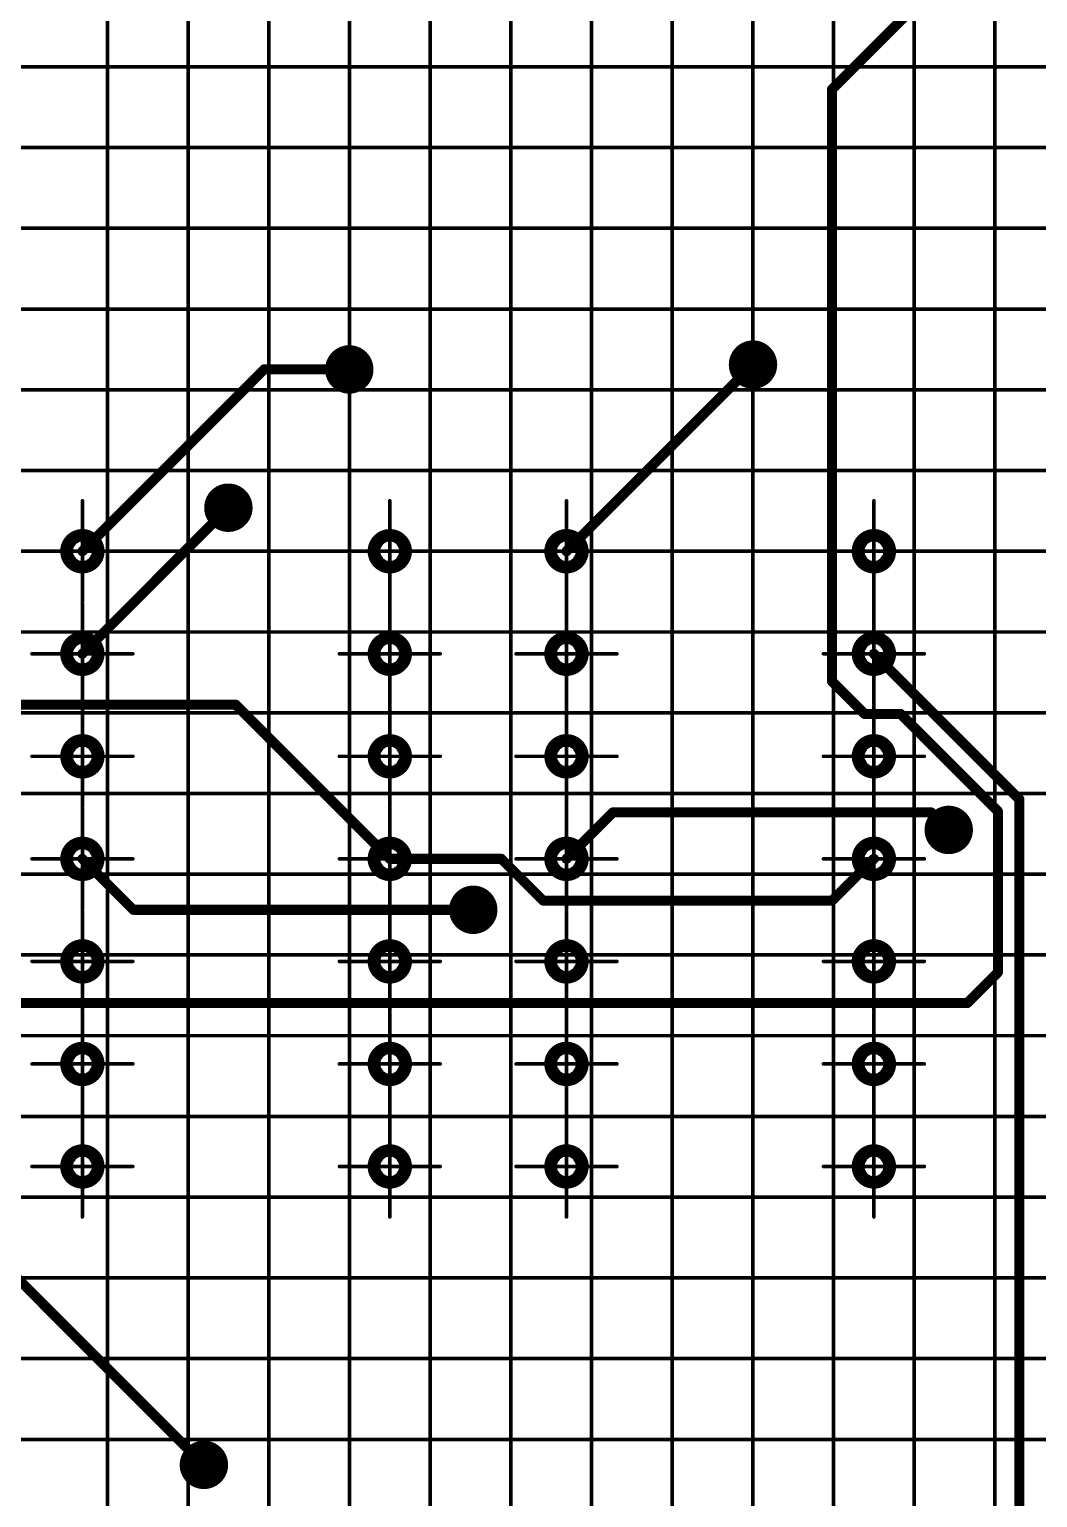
# Model space of a CAD drawing. Header units: millimetres. Extents: x 0 to 841, y 0 to 2540.
# Drawn here: x 735.1 to 785.1, y 2320.1 to 2392.9 of the extents above; entities that cross this region are included whole.
import ezdxf

# ---------------------------------------------------------------- set-up
doc = ezdxf.new("R2010")
doc.units = ezdxf.units.MM
for name, color, linetype in [('Mechanical11', 56, 'Continuous'), ('Mechanical12', 56, 'Continuous'), ('Mechanical7', 56, 'Continuous'), ('Mechanical9', 56, 'Continuous')]:
    doc.layers.add(name, color=color, linetype=linetype)

# ---------------------------------------------------------------- blocks, each defined once
blk = doc.blocks.new('BOASVIEW______B______L_____2__2_32_1_B_3')
at = {"layer": 'Mechanical11'}
for p, q in [((-297.805, -85.049), (-298, -85.01)), ((-298, -85.01), (-298, -85.52)), ((-297.64, -85.16), (-297.805, -85.049)), ((-282.565, -85.049), (-282.76, -85.01)), ((-282.76, -85.01), (-282.76, -85.52)), ((-282.4, -85.16), (-282.565, -85.049)), ((-273.805, -85.049), (-274, -85.01)), ((-274, -85.01), (-274, -85.52)), ((-273.64, -85.16), (-273.805, -85.049)), ((-258.565, -85.049), (-258.76, -85.01)), ((-258.76, -85.01), (-258.76, -85.52)), ((-258.4, -85.16), (-258.565, -85.049)), ((-298, -85.52), (-298.51, -85.52)), ((-298.51, -85.52), (-298.471, -85.715)), ((-298.471, -85.715), (-298.36, -85.881)), ((-298, -85.52), (-297.49, -85.52)), ((-298, -86.03), (-298, -85.52)), ((-297.529, -85.325), (-297.64, -85.16)), ((-297.49, -85.52), (-297.529, -85.325)), ((-282.76, -85.52), (-283.27, -85.52)), ((-283.27, -85.52), (-283.231, -85.715)), ((-283.231, -85.715), (-283.12, -85.881)), ((-282.76, -85.52), (-282.25, -85.52)), ((-282.76, -86.03), (-282.76, -85.52)), ((-282.289, -85.325), (-282.4, -85.16)), ((-282.25, -85.52), (-282.289, -85.325)), ((-274, -85.52), (-274.51, -85.52)), ((-274.51, -85.52), (-274.471, -85.715)), ((-274.471, -85.715), (-274.361, -85.881)), ((-274, -85.52), (-273.49, -85.52)), ((-274, -86.03), (-274, -85.52)), ((-273.529, -85.325), (-273.64, -85.16)), ((-273.49, -85.52), (-273.529, -85.325)), ((-258.76, -85.52), (-259.27, -85.52)), ((-259.27, -85.52), (-259.231, -85.715)), ((-259.231, -85.715), (-259.121, -85.881)), ((-258.76, -85.52), (-258.25, -85.52)), ((-258.76, -86.03), (-258.76, -85.52)), ((-258.289, -85.325), (-258.4, -85.16)), ((-258.25, -85.52), (-258.289, -85.325)), ((-298.36, -85.881), (-298.195, -85.991)), ((-298.195, -85.991), (-298, -86.03)), ((-283.12, -85.881), (-282.955, -85.991)), ((-282.955, -85.991), (-282.76, -86.03)), ((-274.361, -85.881), (-274.195, -85.991)), ((-274.195, -85.991), (-274, -86.03)), ((-259.121, -85.881), (-258.955, -85.991)), ((-258.955, -85.991), (-258.76, -86.03)), ((-297.805, -90.129), (-298, -90.09)), ((-298, -90.09), (-298, -90.6)), ((-297.64, -90.24), (-297.805, -90.129)), ((-282.565, -90.129), (-282.76, -90.09)), ((-282.76, -90.09), (-282.76, -90.6)), ((-282.4, -90.24), (-282.565, -90.129)), ((-273.805, -90.129), (-274, -90.09)), ((-274, -90.09), (-274, -90.6)), ((-273.64, -90.24), (-273.805, -90.129)), ((-258.565, -90.129), (-258.76, -90.09)), ((-258.76, -90.09), (-258.76, -90.6)), ((-258.4, -90.24), (-258.565, -90.129)), ((-298, -90.6), (-298.51, -90.6)), ((-298.51, -90.6), (-298.471, -90.795)), ((-298.471, -90.795), (-298.36, -90.961)), ((-298, -90.6), (-297.49, -90.6)), ((-298, -91.11), (-298, -90.6)), ((-297.529, -90.405), (-297.64, -90.24)), ((-297.49, -90.6), (-297.529, -90.405)), ((-282.76, -90.6), (-283.27, -90.6)), ((-283.27, -90.6), (-283.231, -90.795)), ((-283.231, -90.795), (-283.12, -90.961)), ((-282.76, -90.6), (-282.25, -90.6)), ((-282.76, -91.11), (-282.76, -90.6)), ((-282.289, -90.405), (-282.4, -90.24)), ((-282.25, -90.6), (-282.289, -90.405)), ((-274, -90.6), (-274.51, -90.6)), ((-274.51, -90.6), (-274.471, -90.795)), ((-274.471, -90.795), (-274.361, -90.961)), ((-274, -90.6), (-273.49, -90.6)), ((-274, -91.11), (-274, -90.6)), ((-273.529, -90.405), (-273.64, -90.24)), ((-273.49, -90.6), (-273.529, -90.405)), ((-258.76, -90.6), (-259.27, -90.6)), ((-259.27, -90.6), (-259.231, -90.795)), ((-259.231, -90.795), (-259.121, -90.961)), ((-258.76, -90.6), (-258.25, -90.6)), ((-258.76, -91.11), (-258.76, -90.6)), ((-258.289, -90.405), (-258.4, -90.24)), ((-258.25, -90.6), (-258.289, -90.405)), ((-298.36, -90.961), (-298.195, -91.071)), ((-298.195, -91.071), (-298, -91.11)), ((-283.12, -90.961), (-282.955, -91.071)), ((-282.955, -91.071), (-282.76, -91.11)), ((-274.361, -90.961), (-274.195, -91.071)), ((-274.195, -91.071), (-274, -91.11)), ((-259.121, -90.961), (-258.955, -91.071)), ((-258.955, -91.071), (-258.76, -91.11)), ((-297.805, -95.209), (-298, -95.17)), ((-298, -95.17), (-298, -95.68)), ((-297.64, -95.32), (-297.805, -95.209)), ((-282.565, -95.209), (-282.76, -95.17)), ((-282.76, -95.17), (-282.76, -95.68)), ((-282.4, -95.32), (-282.565, -95.209)), ((-273.805, -95.209), (-274, -95.17)), ((-274, -95.17), (-274, -95.68)), ((-273.64, -95.32), (-273.805, -95.209)), ((-258.565, -95.209), (-258.76, -95.17)), ((-258.76, -95.17), (-258.76, -95.68)), ((-258.4, -95.32), (-258.565, -95.209)), ((-298, -95.68), (-298.51, -95.68)), ((-298.51, -95.68), (-298.471, -95.875)), ((-298.471, -95.875), (-298.36, -96.041)), ((-298, -95.68), (-297.49, -95.68)), ((-298, -96.19), (-298, -95.68)), ((-297.529, -95.485), (-297.64, -95.32)), ((-297.49, -95.68), (-297.529, -95.485)), ((-282.76, -95.68), (-283.27, -95.68)), ((-283.27, -95.68), (-283.231, -95.875)), ((-283.231, -95.875), (-283.12, -96.041)), ((-282.76, -95.68), (-282.25, -95.68)), ((-282.76, -96.19), (-282.76, -95.68)), ((-282.289, -95.485), (-282.4, -95.32)), ((-282.25, -95.68), (-282.289, -95.485)), ((-274, -95.68), (-274.51, -95.68)), ((-274.51, -95.68), (-274.471, -95.875)), ((-274.471, -95.875), (-274.361, -96.041)), ((-274, -95.68), (-273.49, -95.68)), ((-274, -96.19), (-274, -95.68)), ((-273.529, -95.485), (-273.64, -95.32)), ((-273.49, -95.68), (-273.529, -95.485)), ((-258.76, -95.68), (-259.27, -95.68)), ((-259.27, -95.68), (-259.231, -95.875)), ((-259.231, -95.875), (-259.121, -96.041)), ((-258.76, -95.68), (-258.25, -95.68)), ((-258.76, -96.19), (-258.76, -95.68)), ((-258.289, -95.485), (-258.4, -95.32)), ((-258.25, -95.68), (-258.289, -95.485)), ((-298.36, -96.041), (-298.195, -96.151)), ((-298.195, -96.151), (-298, -96.19)), ((-283.12, -96.041), (-282.955, -96.151)), ((-282.955, -96.151), (-282.76, -96.19)), ((-274.361, -96.041), (-274.195, -96.151)), ((-274.195, -96.151), (-274, -96.19)), ((-259.121, -96.041), (-258.955, -96.151)), ((-258.955, -96.151), (-258.76, -96.19)), ((-297.805, -100.289), (-298, -100.25)), ((-298, -100.25), (-298, -100.76)), ((-297.64, -100.4), (-297.805, -100.289)), ((-282.565, -100.289), (-282.76, -100.25)), ((-282.76, -100.25), (-282.76, -100.76)), ((-282.4, -100.4), (-282.565, -100.289)), ((-273.805, -100.289), (-274, -100.25)), ((-274, -100.25), (-274, -100.76)), ((-273.64, -100.4), (-273.805, -100.289)), ((-258.565, -100.289), (-258.76, -100.25)), ((-258.76, -100.25), (-258.76, -100.76)), ((-258.4, -100.4), (-258.565, -100.289)), ((-298, -100.76), (-298.51, -100.76)), ((-298.51, -100.76), (-298.471, -100.955)), ((-298.471, -100.955), (-298.36, -101.121)), ((-298, -100.76), (-297.49, -100.76)), ((-298, -101.27), (-298, -100.76)), ((-297.529, -100.565), (-297.64, -100.4)), ((-297.49, -100.76), (-297.529, -100.565)), ((-282.76, -100.76), (-283.27, -100.76)), ((-283.27, -100.76), (-283.231, -100.955)), ((-283.231, -100.955), (-283.12, -101.121)), ((-282.76, -100.76), (-282.25, -100.76)), ((-282.76, -101.27), (-282.76, -100.76)), ((-282.289, -100.565), (-282.4, -100.4)), ((-282.25, -100.76), (-282.289, -100.565)), ((-274, -100.76), (-274.51, -100.76)), ((-274.51, -100.76), (-274.471, -100.955)), ((-274.471, -100.955), (-274.361, -101.121)), ((-274, -100.76), (-273.49, -100.76)), ((-274, -101.27), (-274, -100.76)), ((-273.529, -100.565), (-273.64, -100.4)), ((-273.49, -100.76), (-273.529, -100.565)), ((-258.76, -100.76), (-259.27, -100.76)), ((-259.27, -100.76), (-259.231, -100.955)), ((-259.231, -100.955), (-259.121, -101.121)), ((-258.76, -100.76), (-258.25, -100.76)), ((-258.76, -101.27), (-258.76, -100.76)), ((-258.289, -100.565), (-258.4, -100.4)), ((-258.25, -100.76), (-258.289, -100.565)), ((-298.36, -101.121), (-298.195, -101.231)), ((-298.195, -101.231), (-298, -101.27)), ((-283.12, -101.121), (-282.955, -101.231)), ((-282.955, -101.231), (-282.76, -101.27)), ((-274.361, -101.121), (-274.195, -101.231)), ((-274.195, -101.231), (-274, -101.27)), ((-259.121, -101.121), (-258.955, -101.231)), ((-258.955, -101.231), (-258.76, -101.27)), ((-297.805, -105.369), (-298, -105.33)), ((-298, -105.33), (-298, -105.84)), ((-297.64, -105.48), (-297.805, -105.369)), ((-282.565, -105.369), (-282.76, -105.33)), ((-282.76, -105.33), (-282.76, -105.84)), ((-282.4, -105.48), (-282.565, -105.369)), ((-273.805, -105.369), (-274, -105.33)), ((-274, -105.33), (-274, -105.84)), ((-273.64, -105.48), (-273.805, -105.369)), ((-258.565, -105.369), (-258.76, -105.33)), ((-258.76, -105.33), (-258.76, -105.84)), ((-258.4, -105.48), (-258.565, -105.369)), ((-298, -105.84), (-298.51, -105.84)), ((-298.51, -105.84), (-298.471, -106.035)), ((-298.471, -106.035), (-298.36, -106.201)), ((-298.36, -106.201), (-298.195, -106.311)), ((-298, -105.84), (-297.49, -105.84)), ((-298, -106.35), (-298, -105.84)), ((-297.529, -105.645), (-297.64, -105.48)), ((-297.49, -105.84), (-297.529, -105.645)), ((-282.76, -105.84), (-283.27, -105.84)), ((-283.27, -105.84), (-283.231, -106.035)), ((-283.231, -106.035), (-283.12, -106.201)), ((-283.12, -106.201), (-282.955, -106.311)), ((-282.76, -105.84), (-282.25, -105.84)), ((-282.76, -106.35), (-282.76, -105.84)), ((-282.289, -105.645), (-282.4, -105.48)), ((-282.25, -105.84), (-282.289, -105.645)), ((-274, -105.84), (-274.51, -105.84)), ((-274.51, -105.84), (-274.471, -106.035)), ((-274.471, -106.035), (-274.361, -106.201)), ((-274.361, -106.201), (-274.195, -106.311)), ((-274, -105.84), (-273.49, -105.84)), ((-274, -106.35), (-274, -105.84)), ((-273.529, -105.645), (-273.64, -105.48)), ((-273.49, -105.84), (-273.529, -105.645)), ((-258.76, -105.84), (-259.27, -105.84)), ((-259.27, -105.84), (-259.231, -106.035)), ((-259.231, -106.035), (-259.121, -106.201)), ((-259.121, -106.201), (-258.955, -106.311)), ((-258.76, -105.84), (-258.25, -105.84)), ((-258.76, -106.35), (-258.76, -105.84)), ((-258.289, -105.645), (-258.4, -105.48)), ((-258.25, -105.84), (-258.289, -105.645)), ((-298.195, -106.311), (-298, -106.35)), ((-282.955, -106.311), (-282.76, -106.35)), ((-274.195, -106.311), (-274, -106.35)), ((-258.955, -106.311), (-258.76, -106.35)), ((-297.805, -110.449), (-298, -110.41)), ((-298, -110.41), (-298, -110.92)), ((-297.64, -110.56), (-297.805, -110.449)), ((-297.529, -110.725), (-297.64, -110.56)), ((-282.565, -110.449), (-282.76, -110.41)), ((-282.76, -110.41), (-282.76, -110.92)), ((-282.4, -110.56), (-282.565, -110.449)), ((-282.289, -110.725), (-282.4, -110.56)), ((-273.805, -110.449), (-274, -110.41)), ((-274, -110.41), (-274, -110.92)), ((-273.64, -110.56), (-273.805, -110.449)), ((-273.529, -110.725), (-273.64, -110.56)), ((-258.565, -110.449), (-258.76, -110.41)), ((-258.76, -110.41), (-258.76, -110.92)), ((-258.4, -110.56), (-258.565, -110.449)), ((-258.289, -110.725), (-258.4, -110.56)), ((-298, -110.92), (-298.51, -110.92)), ((-298.51, -110.92), (-298.471, -111.115)), ((-298.471, -111.115), (-298.36, -111.281)), ((-298.36, -111.281), (-298.195, -111.391)), ((-298, -110.92), (-297.49, -110.92)), ((-298, -111.43), (-298, -110.92)), ((-297.49, -110.92), (-297.529, -110.725)), ((-282.76, -110.92), (-283.27, -110.92)), ((-283.27, -110.92), (-283.231, -111.115)), ((-283.231, -111.115), (-283.12, -111.281)), ((-283.12, -111.281), (-282.955, -111.391)), ((-282.76, -110.92), (-282.25, -110.92)), ((-282.76, -111.43), (-282.76, -110.92)), ((-282.25, -110.92), (-282.289, -110.725)), ((-274, -110.92), (-274.51, -110.92)), ((-274.51, -110.92), (-274.471, -111.115)), ((-274.471, -111.115), (-274.361, -111.281)), ((-274.361, -111.281), (-274.195, -111.391)), ((-274, -110.92), (-273.49, -110.92)), ((-274, -111.43), (-274, -110.92)), ((-273.49, -110.92), (-273.529, -110.725)), ((-258.76, -110.92), (-259.27, -110.92)), ((-259.27, -110.92), (-259.231, -111.115)), ((-259.231, -111.115), (-259.121, -111.281)), ((-259.121, -111.281), (-258.955, -111.391)), ((-258.76, -110.92), (-258.25, -110.92)), ((-258.76, -111.43), (-258.76, -110.92)), ((-258.25, -110.92), (-258.289, -110.725)), ((-298.195, -111.391), (-298, -111.43)), ((-282.955, -111.391), (-282.76, -111.43)), ((-274.195, -111.391), (-274, -111.43)), ((-258.955, -111.391), (-258.76, -111.43)), ((-297.805, -115.529), (-298, -115.49)), ((-298, -115.49), (-298, -116)), ((-297.64, -115.64), (-297.805, -115.529)), ((-297.529, -115.805), (-297.64, -115.64)), ((-282.565, -115.529), (-282.76, -115.49)), ((-282.76, -115.49), (-282.76, -116)), ((-282.4, -115.64), (-282.565, -115.529)), ((-282.289, -115.805), (-282.4, -115.64)), ((-273.805, -115.529), (-274, -115.49)), ((-274, -115.49), (-274, -116)), ((-273.64, -115.64), (-273.805, -115.529)), ((-273.529, -115.805), (-273.64, -115.64)), ((-258.565, -115.529), (-258.76, -115.49)), ((-258.76, -115.49), (-258.76, -116)), ((-258.4, -115.64), (-258.565, -115.529)), ((-258.289, -115.805), (-258.4, -115.64)), ((-298, -116), (-298.51, -116)), ((-298.51, -116), (-298.471, -116.195)), ((-298.471, -116.195), (-298.36, -116.361)), ((-298.36, -116.361), (-298.195, -116.471)), ((-298, -116), (-297.49, -116)), ((-298, -116.51), (-298, -116)), ((-297.49, -116), (-297.529, -115.805)), ((-282.76, -116), (-283.27, -116)), ((-283.27, -116), (-283.231, -116.195)), ((-283.231, -116.195), (-283.12, -116.361)), ((-283.12, -116.361), (-282.955, -116.471)), ((-282.76, -116), (-282.25, -116)), ((-282.76, -116.51), (-282.76, -116)), ((-282.25, -116), (-282.289, -115.805)), ((-274, -116), (-274.51, -116)), ((-274.51, -116), (-274.471, -116.195)), ((-274.471, -116.195), (-274.361, -116.361)), ((-274.361, -116.361), (-274.195, -116.471)), ((-274, -116), (-273.49, -116)), ((-274, -116.51), (-274, -116)), ((-273.49, -116), (-273.529, -115.805)), ((-258.76, -116), (-259.27, -116)), ((-259.27, -116), (-259.231, -116.195)), ((-259.231, -116.195), (-259.121, -116.361)), ((-259.121, -116.361), (-258.955, -116.471)), ((-258.76, -116), (-258.25, -116)), ((-258.76, -116.51), (-258.76, -116)), ((-258.25, -116), (-258.289, -115.805)), ((-298.195, -116.471), (-298, -116.51)), ((-282.955, -116.471), (-282.76, -116.51)), ((-274.195, -116.471), (-274, -116.51)), ((-258.955, -116.471), (-258.76, -116.51))]:
    blk.add_line(p, q, dxfattribs=at)
for points, const_width in [([(-264.434, -70.736, 1), (-265.134, -70.736, 1)], 0.7), ([(-265.309, -70.736, 1), (-264.959, -70.736, 1)], 0.35), ([(-264.609, -70.736, 1), (-264.259, -70.736, 1)], 0.35), ([(-277.788, -98.237, 1), (-278.488, -98.237, 1)], 0.7), ([(-278.663, -98.237, 1), (-278.313, -98.237, 1)], 0.35), ([(-277.963, -98.237, 1), (-277.613, -98.237, 1)], 0.35), ([(-301.36, -102.194, 1), (-302.06, -102.194, 1)], 0.7), ([(-302.235, -102.194, 1), (-301.885, -102.194, 1)], 0.35), ([(-301.535, -102.194, 1), (-301.185, -102.194, 1)], 0.35), ([(-265.647, -118.157, 1), (-266.347, -118.157, 1)], 0.7), ([(-266.522, -118.157, 1), (-266.172, -118.157, 1)], 0.35), ([(-265.822, -118.157, 1), (-265.472, -118.157, 1)], 0.35), ([(-271.642, -125.008, 1), (-272.342, -125.008, 1)], 0.7), ([(-291.657, -125.247, 1), (-292.357, -125.247, 1)], 0.7), ([(-292.532, -125.247, 1), (-292.182, -125.247, 1)], 0.35), ([(-291.832, -125.247, 1), (-291.482, -125.247, 1)], 0.35), ([(-272.517, -125.008, 1), (-272.167, -125.008, 1)], 0.35), ([(-271.817, -125.008, 1), (-271.467, -125.008, 1)], 0.35)]:
    blk.add_lwpolyline(points, format="xyb", close=True, dxfattribs=dict(at, const_width=const_width))
at = {"layer": 'Mechanical12'}
for p, q in [((-298.195, -85.049), (-298.36, -85.16)), ((-298, -85.01), (-298.195, -85.049)), ((-298, -85.52), (-298, -85.01)), ((-282.955, -85.049), (-283.12, -85.16)), ((-282.76, -85.01), (-282.955, -85.049)), ((-282.76, -85.52), (-282.76, -85.01)), ((-274.195, -85.049), (-274.361, -85.16)), ((-274, -85.01), (-274.195, -85.049)), ((-274, -85.52), (-274, -85.01)), ((-258.955, -85.049), (-259.121, -85.16)), ((-258.76, -85.01), (-258.955, -85.049)), ((-258.76, -85.52), (-258.76, -85.01)), ((-298.471, -85.325), (-298.51, -85.52)), ((-298.51, -85.52), (-298, -85.52)), ((-298.36, -85.16), (-298.471, -85.325)), ((-297.49, -85.52), (-298, -85.52)), ((-298, -85.52), (-298, -86.03)), ((-297.64, -85.881), (-297.529, -85.715)), ((-297.529, -85.715), (-297.49, -85.52)), ((-283.231, -85.325), (-283.27, -85.52)), ((-283.27, -85.52), (-282.76, -85.52)), ((-283.12, -85.16), (-283.231, -85.325)), ((-282.25, -85.52), (-282.76, -85.52)), ((-282.76, -85.52), (-282.76, -86.03)), ((-282.4, -85.881), (-282.289, -85.715)), ((-282.289, -85.715), (-282.25, -85.52)), ((-274.471, -85.325), (-274.51, -85.52)), ((-274.51, -85.52), (-274, -85.52)), ((-274.361, -85.16), (-274.471, -85.325)), ((-273.49, -85.52), (-274, -85.52)), ((-274, -85.52), (-274, -86.03)), ((-273.64, -85.881), (-273.529, -85.715)), ((-273.529, -85.715), (-273.49, -85.52)), ((-259.231, -85.325), (-259.27, -85.52)), ((-259.27, -85.52), (-258.76, -85.52)), ((-259.121, -85.16), (-259.231, -85.325)), ((-258.25, -85.52), (-258.76, -85.52)), ((-258.76, -85.52), (-258.76, -86.03)), ((-258.4, -85.881), (-258.289, -85.715)), ((-258.289, -85.715), (-258.25, -85.52)), ((-298, -86.03), (-297.805, -85.991)), ((-297.805, -85.991), (-297.64, -85.881)), ((-282.76, -86.03), (-282.565, -85.991)), ((-282.565, -85.991), (-282.4, -85.881)), ((-274, -86.03), (-273.805, -85.991)), ((-273.805, -85.991), (-273.64, -85.881)), ((-258.76, -86.03), (-258.565, -85.991)), ((-258.565, -85.991), (-258.4, -85.881)), ((-298.195, -90.129), (-298.36, -90.24)), ((-298, -90.09), (-298.195, -90.129)), ((-298, -90.6), (-298, -90.09)), ((-282.955, -90.129), (-283.12, -90.24)), ((-282.76, -90.09), (-282.955, -90.129)), ((-282.76, -90.6), (-282.76, -90.09)), ((-274.195, -90.129), (-274.361, -90.24)), ((-274, -90.09), (-274.195, -90.129)), ((-274, -90.6), (-274, -90.09)), ((-258.955, -90.129), (-259.121, -90.24)), ((-258.76, -90.09), (-258.955, -90.129)), ((-258.76, -90.6), (-258.76, -90.09)), ((-298.471, -90.405), (-298.51, -90.6)), ((-298.51, -90.6), (-298, -90.6)), ((-298.36, -90.24), (-298.471, -90.405)), ((-297.49, -90.6), (-298, -90.6)), ((-298, -90.6), (-298, -91.11)), ((-297.64, -90.961), (-297.529, -90.795)), ((-297.529, -90.795), (-297.49, -90.6)), ((-283.231, -90.405), (-283.27, -90.6)), ((-283.27, -90.6), (-282.76, -90.6)), ((-283.12, -90.24), (-283.231, -90.405)), ((-282.25, -90.6), (-282.76, -90.6)), ((-282.76, -90.6), (-282.76, -91.11)), ((-282.4, -90.961), (-282.289, -90.795)), ((-282.289, -90.795), (-282.25, -90.6)), ((-274.471, -90.405), (-274.51, -90.6)), ((-274.51, -90.6), (-274, -90.6)), ((-274.361, -90.24), (-274.471, -90.405)), ((-273.49, -90.6), (-274, -90.6)), ((-274, -90.6), (-274, -91.11)), ((-273.64, -90.961), (-273.529, -90.795)), ((-273.529, -90.795), (-273.49, -90.6)), ((-259.231, -90.405), (-259.27, -90.6)), ((-259.27, -90.6), (-258.76, -90.6)), ((-259.121, -90.24), (-259.231, -90.405)), ((-258.25, -90.6), (-258.76, -90.6)), ((-258.76, -90.6), (-258.76, -91.11)), ((-258.4, -90.961), (-258.289, -90.795)), ((-258.289, -90.795), (-258.25, -90.6)), ((-298, -91.11), (-297.805, -91.071)), ((-297.805, -91.071), (-297.64, -90.961)), ((-282.76, -91.11), (-282.565, -91.071)), ((-282.565, -91.071), (-282.4, -90.961)), ((-274, -91.11), (-273.805, -91.071)), ((-273.805, -91.071), (-273.64, -90.961)), ((-258.76, -91.11), (-258.565, -91.071)), ((-258.565, -91.071), (-258.4, -90.961)), ((-298.195, -95.209), (-298.36, -95.32)), ((-298, -95.17), (-298.195, -95.209)), ((-298, -95.68), (-298, -95.17)), ((-282.955, -95.209), (-283.12, -95.32)), ((-282.76, -95.17), (-282.955, -95.209)), ((-282.76, -95.68), (-282.76, -95.17)), ((-274.195, -95.209), (-274.361, -95.32)), ((-274, -95.17), (-274.195, -95.209)), ((-274, -95.68), (-274, -95.17)), ((-258.955, -95.209), (-259.121, -95.32)), ((-258.76, -95.17), (-258.955, -95.209)), ((-258.76, -95.68), (-258.76, -95.17)), ((-298.471, -95.485), (-298.51, -95.68)), ((-298.51, -95.68), (-298, -95.68)), ((-298.36, -95.32), (-298.471, -95.485)), ((-297.49, -95.68), (-298, -95.68)), ((-298, -95.68), (-298, -96.19)), ((-297.64, -96.041), (-297.529, -95.875)), ((-297.529, -95.875), (-297.49, -95.68)), ((-283.231, -95.485), (-283.27, -95.68)), ((-283.27, -95.68), (-282.76, -95.68)), ((-283.12, -95.32), (-283.231, -95.485)), ((-282.25, -95.68), (-282.76, -95.68)), ((-282.76, -95.68), (-282.76, -96.19)), ((-282.4, -96.041), (-282.289, -95.875)), ((-282.289, -95.875), (-282.25, -95.68)), ((-274.471, -95.485), (-274.51, -95.68)), ((-274.51, -95.68), (-274, -95.68)), ((-274.361, -95.32), (-274.471, -95.485)), ((-273.49, -95.68), (-274, -95.68)), ((-274, -95.68), (-274, -96.19)), ((-273.64, -96.041), (-273.529, -95.875)), ((-273.529, -95.875), (-273.49, -95.68)), ((-259.231, -95.485), (-259.27, -95.68)), ((-259.27, -95.68), (-258.76, -95.68)), ((-259.121, -95.32), (-259.231, -95.485)), ((-258.25, -95.68), (-258.76, -95.68)), ((-258.76, -95.68), (-258.76, -96.19)), ((-258.4, -96.041), (-258.289, -95.875)), ((-258.289, -95.875), (-258.25, -95.68)), ((-298, -96.19), (-297.805, -96.151)), ((-297.805, -96.151), (-297.64, -96.041)), ((-282.76, -96.19), (-282.565, -96.151)), ((-282.565, -96.151), (-282.4, -96.041)), ((-274, -96.19), (-273.805, -96.151)), ((-273.805, -96.151), (-273.64, -96.041)), ((-258.76, -96.19), (-258.565, -96.151)), ((-258.565, -96.151), (-258.4, -96.041)), ((-298.195, -100.289), (-298.36, -100.4)), ((-298, -100.25), (-298.195, -100.289)), ((-298, -100.76), (-298, -100.25)), ((-282.955, -100.289), (-283.12, -100.4)), ((-282.76, -100.25), (-282.955, -100.289)), ((-282.76, -100.76), (-282.76, -100.25)), ((-274.195, -100.289), (-274.361, -100.4)), ((-274, -100.25), (-274.195, -100.289)), ((-274, -100.76), (-274, -100.25)), ((-258.955, -100.289), (-259.121, -100.4)), ((-258.76, -100.25), (-258.955, -100.289)), ((-258.76, -100.76), (-258.76, -100.25)), ((-298.471, -100.565), (-298.51, -100.76)), ((-298.51, -100.76), (-298, -100.76)), ((-298.36, -100.4), (-298.471, -100.565)), ((-297.49, -100.76), (-298, -100.76)), ((-298, -100.76), (-298, -101.27)), ((-297.64, -101.121), (-297.529, -100.955)), ((-297.529, -100.955), (-297.49, -100.76)), ((-283.231, -100.565), (-283.27, -100.76)), ((-283.27, -100.76), (-282.76, -100.76)), ((-283.12, -100.4), (-283.231, -100.565)), ((-282.25, -100.76), (-282.76, -100.76)), ((-282.76, -100.76), (-282.76, -101.27)), ((-282.4, -101.121), (-282.289, -100.955)), ((-282.289, -100.955), (-282.25, -100.76)), ((-274.471, -100.565), (-274.51, -100.76)), ((-274.51, -100.76), (-274, -100.76)), ((-274.361, -100.4), (-274.471, -100.565)), ((-273.49, -100.76), (-274, -100.76)), ((-274, -100.76), (-274, -101.27)), ((-273.64, -101.121), (-273.529, -100.955)), ((-273.529, -100.955), (-273.49, -100.76)), ((-259.231, -100.565), (-259.27, -100.76)), ((-259.27, -100.76), (-258.76, -100.76)), ((-259.121, -100.4), (-259.231, -100.565)), ((-258.25, -100.76), (-258.76, -100.76)), ((-258.76, -100.76), (-258.76, -101.27)), ((-258.4, -101.121), (-258.289, -100.955)), ((-258.289, -100.955), (-258.25, -100.76)), ((-298, -101.27), (-297.805, -101.231)), ((-297.805, -101.231), (-297.64, -101.121)), ((-282.76, -101.27), (-282.565, -101.231)), ((-282.565, -101.231), (-282.4, -101.121)), ((-274, -101.27), (-273.805, -101.231)), ((-273.805, -101.231), (-273.64, -101.121)), ((-258.76, -101.27), (-258.565, -101.231)), ((-258.565, -101.231), (-258.4, -101.121)), ((-298.195, -105.369), (-298.36, -105.48)), ((-298, -105.33), (-298.195, -105.369)), ((-298, -105.84), (-298, -105.33)), ((-282.955, -105.369), (-283.12, -105.48)), ((-282.76, -105.33), (-282.955, -105.369)), ((-282.76, -105.84), (-282.76, -105.33)), ((-274.195, -105.369), (-274.361, -105.48)), ((-274, -105.33), (-274.195, -105.369)), ((-274, -105.84), (-274, -105.33)), ((-258.955, -105.369), (-259.121, -105.48)), ((-258.76, -105.33), (-258.955, -105.369)), ((-258.76, -105.84), (-258.76, -105.33)), ((-298.471, -105.645), (-298.51, -105.84)), ((-298.51, -105.84), (-298, -105.84)), ((-298.36, -105.48), (-298.471, -105.645)), ((-297.49, -105.84), (-298, -105.84)), ((-298, -105.84), (-298, -106.35)), ((-297.805, -106.311), (-297.64, -106.201)), ((-297.64, -106.201), (-297.529, -106.035)), ((-297.529, -106.035), (-297.49, -105.84)), ((-283.231, -105.645), (-283.27, -105.84)), ((-283.27, -105.84), (-282.76, -105.84)), ((-283.12, -105.48), (-283.231, -105.645)), ((-282.25, -105.84), (-282.76, -105.84)), ((-282.76, -105.84), (-282.76, -106.35)), ((-282.565, -106.311), (-282.4, -106.201)), ((-282.4, -106.201), (-282.289, -106.035)), ((-282.289, -106.035), (-282.25, -105.84)), ((-274.471, -105.645), (-274.51, -105.84)), ((-274.51, -105.84), (-274, -105.84)), ((-274.361, -105.48), (-274.471, -105.645)), ((-273.49, -105.84), (-274, -105.84)), ((-274, -105.84), (-274, -106.35)), ((-273.805, -106.311), (-273.64, -106.201)), ((-273.64, -106.201), (-273.529, -106.035)), ((-273.529, -106.035), (-273.49, -105.84)), ((-259.231, -105.645), (-259.27, -105.84)), ((-259.27, -105.84), (-258.76, -105.84)), ((-259.121, -105.48), (-259.231, -105.645)), ((-258.25, -105.84), (-258.76, -105.84)), ((-258.76, -105.84), (-258.76, -106.35)), ((-258.565, -106.311), (-258.4, -106.201)), ((-258.4, -106.201), (-258.289, -106.035)), ((-258.289, -106.035), (-258.25, -105.84)), ((-298, -106.35), (-297.805, -106.311)), ((-282.76, -106.35), (-282.565, -106.311)), ((-274, -106.35), (-273.805, -106.311)), ((-258.76, -106.35), (-258.565, -106.311)), ((-298.36, -110.56), (-298.471, -110.725)), ((-298.195, -110.449), (-298.36, -110.56)), ((-298, -110.41), (-298.195, -110.449)), ((-298, -110.92), (-298, -110.41)), ((-283.12, -110.56), (-283.231, -110.725)), ((-282.955, -110.449), (-283.12, -110.56)), ((-282.76, -110.41), (-282.955, -110.449)), ((-282.76, -110.92), (-282.76, -110.41)), ((-274.361, -110.56), (-274.471, -110.725)), ((-274.195, -110.449), (-274.361, -110.56)), ((-274, -110.41), (-274.195, -110.449)), ((-274, -110.92), (-274, -110.41)), ((-259.121, -110.56), (-259.231, -110.725)), ((-258.955, -110.449), (-259.121, -110.56)), ((-258.76, -110.41), (-258.955, -110.449)), ((-258.76, -110.92), (-258.76, -110.41)), ((-298.471, -110.725), (-298.51, -110.92)), ((-298.51, -110.92), (-298, -110.92)), ((-297.49, -110.92), (-298, -110.92)), ((-298, -110.92), (-298, -111.43)), ((-297.805, -111.391), (-297.64, -111.281)), ((-297.64, -111.281), (-297.529, -111.115)), ((-297.529, -111.115), (-297.49, -110.92)), ((-283.231, -110.725), (-283.27, -110.92)), ((-283.27, -110.92), (-282.76, -110.92)), ((-282.25, -110.92), (-282.76, -110.92)), ((-282.76, -110.92), (-282.76, -111.43)), ((-282.565, -111.391), (-282.4, -111.281)), ((-282.4, -111.281), (-282.289, -111.115)), ((-282.289, -111.115), (-282.25, -110.92)), ((-274.471, -110.725), (-274.51, -110.92)), ((-274.51, -110.92), (-274, -110.92)), ((-273.49, -110.92), (-274, -110.92)), ((-274, -110.92), (-274, -111.43)), ((-273.805, -111.391), (-273.64, -111.281)), ((-273.64, -111.281), (-273.529, -111.115)), ((-273.529, -111.115), (-273.49, -110.92)), ((-259.231, -110.725), (-259.27, -110.92)), ((-259.27, -110.92), (-258.76, -110.92)), ((-258.25, -110.92), (-258.76, -110.92)), ((-258.76, -110.92), (-258.76, -111.43)), ((-258.565, -111.391), (-258.4, -111.281)), ((-258.4, -111.281), (-258.289, -111.115)), ((-258.289, -111.115), (-258.25, -110.92)), ((-298, -111.43), (-297.805, -111.391)), ((-282.76, -111.43), (-282.565, -111.391)), ((-274, -111.43), (-273.805, -111.391)), ((-258.76, -111.43), (-258.565, -111.391)), ((-298.36, -115.64), (-298.471, -115.805)), ((-298.195, -115.529), (-298.36, -115.64)), ((-298, -115.49), (-298.195, -115.529)), ((-298, -116), (-298, -115.49)), ((-283.12, -115.64), (-283.231, -115.805)), ((-282.955, -115.529), (-283.12, -115.64)), ((-282.76, -115.49), (-282.955, -115.529)), ((-282.76, -116), (-282.76, -115.49)), ((-274.361, -115.64), (-274.471, -115.805)), ((-274.195, -115.529), (-274.361, -115.64)), ((-274, -115.49), (-274.195, -115.529)), ((-274, -116), (-274, -115.49)), ((-259.121, -115.64), (-259.231, -115.805)), ((-258.955, -115.529), (-259.121, -115.64)), ((-258.76, -115.49), (-258.955, -115.529)), ((-258.76, -116), (-258.76, -115.49)), ((-298.471, -115.805), (-298.51, -116)), ((-298.51, -116), (-298, -116)), ((-297.49, -116), (-298, -116)), ((-298, -116), (-298, -116.51)), ((-297.805, -116.471), (-297.64, -116.361)), ((-297.64, -116.361), (-297.529, -116.195)), ((-297.529, -116.195), (-297.49, -116)), ((-283.231, -115.805), (-283.27, -116)), ((-283.27, -116), (-282.76, -116)), ((-282.25, -116), (-282.76, -116)), ((-282.76, -116), (-282.76, -116.51)), ((-282.565, -116.471), (-282.4, -116.361)), ((-282.4, -116.361), (-282.289, -116.195)), ((-282.289, -116.195), (-282.25, -116)), ((-274.471, -115.805), (-274.51, -116)), ((-274.51, -116), (-274, -116)), ((-273.49, -116), (-274, -116)), ((-274, -116), (-274, -116.51)), ((-273.805, -116.471), (-273.64, -116.361)), ((-273.64, -116.361), (-273.529, -116.195)), ((-273.529, -116.195), (-273.49, -116)), ((-259.231, -115.805), (-259.27, -116)), ((-259.27, -116), (-258.76, -116)), ((-258.25, -116), (-258.76, -116)), ((-258.76, -116), (-258.76, -116.51)), ((-258.565, -116.471), (-258.4, -116.361)), ((-258.4, -116.361), (-258.289, -116.195)), ((-258.289, -116.195), (-258.25, -116)), ((-298, -116.51), (-297.805, -116.471)), ((-282.76, -116.51), (-282.565, -116.471)), ((-274, -116.51), (-273.805, -116.471)), ((-258.76, -116.51), (-258.565, -116.471))]:
    blk.add_line(p, q, dxfattribs=at)
at = {"layer": 'Mechanical12', "const_width": 0.5}
for points in [[(-305.215, -37.655), (-305.215, -103.705)], [(-250, -85.52), (-264.784, -70.736)], [(-302.624, -93.614), (-304.148, -95.138)], [(-201.014, -93.614), (-302.624, -93.614)], [(-304.148, -95.138), (-304.148, -103.114)], [(-261.283, -98.237), (-278.138, -98.237)], [(-258.76, -100.76), (-261.283, -98.237)], [(-295.934, -98.694), (-298, -100.76)], [(-281.597, -98.694), (-295.934, -98.694)], [(-279.531, -100.76), (-281.597, -98.694)], [(-282.76, -100.76), (-285.063, -103.063)], [(-274, -100.76), (-279.531, -100.76)], [(-266.363, -108.397), (-274, -100.76)], [(-300.84, -103.063), (-301.71, -102.194)], [(-299.322, -107.94), (-304.148, -103.114)], [(-285.063, -103.063), (-300.84, -103.063)], [(-298, -110.92), (-305.215, -103.705)], [(-297.544, -107.94), (-299.322, -107.94)], [(-295.918, -109.565), (-297.544, -107.94)], [(-217.991, -108.397), (-266.363, -108.397)], [(-295.918, -109.565), (-295.918, -138.877)], [(-258.76, -110.92), (-265.997, -118.157)], [(-282.76, -116), (-292.007, -125.247)], [(-258.76, -116), (-267.768, -125.008)], [(-267.768, -125.008), (-271.992, -125.008)], [(-295.918, -138.877), (-302.218, -145.176)]]:
    blk.add_lwpolyline(points, dxfattribs=at)
at = {"layer": 'Mechanical12'}
for points, const_width in [([(-263.834, -70.736, 1), (-265.734, -70.736, 1)], 0.5), ([(-265.859, -70.736, 1), (-265.609, -70.736, 1)], 0.25), ([(-264.909, -70.736, 1), (-264.659, -70.736, 1)], 0.25), ([(-263.959, -70.736, 1), (-263.709, -70.736, 1)], 0.25), ([(-297.2, -85.52, 1), (-298.8, -85.52, 1)], 0.6), ([(-281.96, -85.52, 1), (-283.56, -85.52, 1)], 0.6), ([(-273.2, -85.52, 1), (-274.8, -85.52, 1)], 0.6), ([(-257.96, -85.52, 1), (-259.56, -85.52, 1)], 0.6), ([(-298.95, -85.52, 1), (-298.65, -85.52, 1)], 0.3), ([(-297.35, -85.52, 1), (-297.05, -85.52, 1)], 0.3), ([(-283.71, -85.52, 1), (-283.41, -85.52, 1)], 0.3), ([(-282.11, -85.52, 1), (-281.81, -85.52, 1)], 0.3), ([(-274.95, -85.52, 1), (-274.65, -85.52, 1)], 0.3), ([(-273.35, -85.52, 1), (-273.05, -85.52, 1)], 0.3), ([(-259.71, -85.52, 1), (-259.41, -85.52, 1)], 0.3), ([(-258.11, -85.52, 1), (-257.81, -85.52, 1)], 0.3), ([(-297.2, -90.6, 1), (-298.8, -90.6, 1)], 0.6), ([(-281.96, -90.6, 1), (-283.56, -90.6, 1)], 0.6), ([(-273.2, -90.6, 1), (-274.8, -90.6, 1)], 0.6), ([(-257.96, -90.6, 1), (-259.56, -90.6, 1)], 0.6), ([(-298.95, -90.6, 1), (-298.65, -90.6, 1)], 0.3), ([(-297.35, -90.6, 1), (-297.05, -90.6, 1)], 0.3), ([(-283.71, -90.6, 1), (-283.41, -90.6, 1)], 0.3), ([(-282.11, -90.6, 1), (-281.81, -90.6, 1)], 0.3), ([(-274.95, -90.6, 1), (-274.65, -90.6, 1)], 0.3), ([(-273.35, -90.6, 1), (-273.05, -90.6, 1)], 0.3), ([(-259.71, -90.6, 1), (-259.41, -90.6, 1)], 0.3), ([(-258.11, -90.6, 1), (-257.81, -90.6, 1)], 0.3), ([(-302.749, -93.614, 1), (-302.499, -93.614, 1)], 0.25), ([(-302.749, -93.614, 1), (-302.499, -93.614, 1)], 0.25), ([(-304.273, -95.138, 1), (-304.023, -95.138, 1)], 0.25), ([(-304.273, -95.138, 1), (-304.023, -95.138, 1)], 0.25), ([(-297.2, -95.68, 1), (-298.8, -95.68, 1)], 0.6), ([(-281.96, -95.68, 1), (-283.56, -95.68, 1)], 0.6), ([(-273.2, -95.68, 1), (-274.8, -95.68, 1)], 0.6), ([(-257.96, -95.68, 1), (-259.56, -95.68, 1)], 0.6), ([(-298.95, -95.68, 1), (-298.65, -95.68, 1)], 0.3), ([(-297.35, -95.68, 1), (-297.05, -95.68, 1)], 0.3), ([(-283.71, -95.68, 1), (-283.41, -95.68, 1)], 0.3), ([(-282.11, -95.68, 1), (-281.81, -95.68, 1)], 0.3), ([(-274.95, -95.68, 1), (-274.65, -95.68, 1)], 0.3), ([(-273.35, -95.68, 1), (-273.05, -95.68, 1)], 0.3), ([(-259.71, -95.68, 1), (-259.41, -95.68, 1)], 0.3), ([(-258.11, -95.68, 1), (-257.81, -95.68, 1)], 0.3), ([(-277.188, -98.237, 1), (-279.088, -98.237, 1)], 0.5), ([(-279.213, -98.237, 1), (-278.963, -98.237, 1)], 0.25), ([(-278.263, -98.237, 1), (-278.013, -98.237, 1)], 0.25), ([(-277.313, -98.237, 1), (-277.063, -98.237, 1)], 0.25), ([(-261.408, -98.237, 1), (-261.158, -98.237, 1)], 0.25), ([(-261.408, -98.237, 1), (-261.158, -98.237, 1)], 0.25), ([(-296.059, -98.694, 1), (-295.809, -98.694, 1)], 0.25), ([(-296.059, -98.694, 1), (-295.809, -98.694, 1)], 0.25), ([(-281.722, -98.694, 1), (-281.472, -98.694, 1)], 0.25), ([(-281.722, -98.694, 1), (-281.472, -98.694, 1)], 0.25), ([(-297.2, -100.76, 1), (-298.8, -100.76, 1)], 0.6), ([(-281.96, -100.76, 1), (-283.56, -100.76, 1)], 0.6), ([(-273.2, -100.76, 1), (-274.8, -100.76, 1)], 0.6), ([(-257.96, -100.76, 1), (-259.56, -100.76, 1)], 0.6), ([(-300.76, -102.194, 1), (-302.66, -102.194, 1)], 0.5), ([(-298.95, -100.76, 1), (-298.65, -100.76, 1)], 0.3), ([(-298.125, -100.76, 1), (-297.875, -100.76, 1)], 0.25), ([(-297.35, -100.76, 1), (-297.05, -100.76, 1)], 0.3), ([(-283.71, -100.76, 1), (-283.41, -100.76, 1)], 0.3), ([(-282.885, -100.76, 1), (-282.635, -100.76, 1)], 0.25), ([(-282.11, -100.76, 1), (-281.81, -100.76, 1)], 0.3), ([(-279.656, -100.76, 1), (-279.406, -100.76, 1)], 0.25), ([(-279.656, -100.76, 1), (-279.406, -100.76, 1)], 0.25), ([(-274.95, -100.76, 1), (-274.65, -100.76, 1)], 0.3), ([(-274.125, -100.76, 1), (-273.875, -100.76, 1)], 0.25), ([(-274.125, -100.76, 1), (-273.875, -100.76, 1)], 0.25), ([(-273.35, -100.76, 1), (-273.05, -100.76, 1)], 0.3), ([(-259.71, -100.76, 1), (-259.41, -100.76, 1)], 0.3), ([(-258.885, -100.76, 1), (-258.635, -100.76, 1)], 0.25), ([(-258.11, -100.76, 1), (-257.81, -100.76, 1)], 0.3), ([(-302.785, -102.194, 1), (-302.535, -102.194, 1)], 0.25), ([(-301.835, -102.194, 1), (-301.585, -102.194, 1)], 0.25), ([(-300.885, -102.194, 1), (-300.635, -102.194, 1)], 0.25), ([(-304.273, -103.114, 1), (-304.023, -103.114, 1)], 0.25), ([(-304.273, -103.114, 1), (-304.023, -103.114, 1)], 0.25), ([(-300.965, -103.063, 1), (-300.715, -103.063, 1)], 0.25), ([(-300.965, -103.063, 1), (-300.715, -103.063, 1)], 0.25), ([(-285.188, -103.063, 1), (-284.938, -103.063, 1)], 0.25), ([(-285.188, -103.063, 1), (-284.938, -103.063, 1)], 0.25), ([(-305.34, -103.705, 1), (-305.09, -103.705, 1)], 0.25), ([(-305.34, -103.705, 1), (-305.09, -103.705, 1)], 0.25), ([(-297.2, -105.84, 1), (-298.8, -105.84, 1)], 0.6), ([(-281.96, -105.84, 1), (-283.56, -105.84, 1)], 0.6), ([(-273.2, -105.84, 1), (-274.8, -105.84, 1)], 0.6), ([(-257.96, -105.84, 1), (-259.56, -105.84, 1)], 0.6), ([(-298.95, -105.84, 1), (-298.65, -105.84, 1)], 0.3), ([(-297.35, -105.84, 1), (-297.05, -105.84, 1)], 0.3), ([(-283.71, -105.84, 1), (-283.41, -105.84, 1)], 0.3), ([(-282.11, -105.84, 1), (-281.81, -105.84, 1)], 0.3), ([(-274.95, -105.84, 1), (-274.65, -105.84, 1)], 0.3), ([(-273.35, -105.84, 1), (-273.05, -105.84, 1)], 0.3), ([(-259.71, -105.84, 1), (-259.41, -105.84, 1)], 0.3), ([(-258.11, -105.84, 1), (-257.81, -105.84, 1)], 0.3), ([(-299.447, -107.94, 1), (-299.197, -107.94, 1)], 0.25), ([(-299.447, -107.94, 1), (-299.197, -107.94, 1)], 0.25), ([(-297.669, -107.94, 1), (-297.419, -107.94, 1)], 0.25), ([(-297.669, -107.94, 1), (-297.419, -107.94, 1)], 0.25), ([(-266.488, -108.397, 1), (-266.238, -108.397, 1)], 0.25), ([(-266.488, -108.397, 1), (-266.238, -108.397, 1)], 0.25), ([(-297.2, -110.92, 1), (-298.8, -110.92, 1)], 0.6), ([(-296.043, -109.565, 1), (-295.793, -109.565, 1)], 0.25), ([(-296.043, -109.565, 1), (-295.793, -109.565, 1)], 0.25), ([(-281.96, -110.92, 1), (-283.56, -110.92, 1)], 0.6), ([(-273.2, -110.92, 1), (-274.8, -110.92, 1)], 0.6), ([(-257.96, -110.92, 1), (-259.56, -110.92, 1)], 0.6), ([(-298.95, -110.92, 1), (-298.65, -110.92, 1)], 0.3), ([(-298.125, -110.92, 1), (-297.875, -110.92, 1)], 0.25), ([(-297.35, -110.92, 1), (-297.05, -110.92, 1)], 0.3), ([(-283.71, -110.92, 1), (-283.41, -110.92, 1)], 0.3), ([(-282.11, -110.92, 1), (-281.81, -110.92, 1)], 0.3), ([(-274.95, -110.92, 1), (-274.65, -110.92, 1)], 0.3), ([(-273.35, -110.92, 1), (-273.05, -110.92, 1)], 0.3), ([(-259.71, -110.92, 1), (-259.41, -110.92, 1)], 0.3), ([(-258.885, -110.92, 1), (-258.635, -110.92, 1)], 0.25), ([(-258.11, -110.92, 1), (-257.81, -110.92, 1)], 0.3), ([(-297.2, -116, 1), (-298.8, -116, 1)], 0.6), ([(-281.96, -116, 1), (-283.56, -116, 1)], 0.6), ([(-273.2, -116, 1), (-274.8, -116, 1)], 0.6), ([(-257.96, -116, 1), (-259.56, -116, 1)], 0.6), ([(-298.95, -116, 1), (-298.65, -116, 1)], 0.3), ([(-297.35, -116, 1), (-297.05, -116, 1)], 0.3), ([(-283.71, -116, 1), (-283.41, -116, 1)], 0.3), ([(-282.885, -116, 1), (-282.635, -116, 1)], 0.25), ([(-282.11, -116, 1), (-281.81, -116, 1)], 0.3), ([(-274.95, -116, 1), (-274.65, -116, 1)], 0.3), ([(-273.35, -116, 1), (-273.05, -116, 1)], 0.3), ([(-259.71, -116, 1), (-259.41, -116, 1)], 0.3), ([(-258.885, -116, 1), (-258.635, -116, 1)], 0.25), ([(-258.11, -116, 1), (-257.81, -116, 1)], 0.3), ([(-265.047, -118.157, 1), (-266.947, -118.157, 1)], 0.5), ([(-267.072, -118.157, 1), (-266.822, -118.157, 1)], 0.25), ([(-266.122, -118.157, 1), (-265.872, -118.157, 1)], 0.25), ([(-265.172, -118.157, 1), (-264.922, -118.157, 1)], 0.25), ([(-291.057, -125.247, 1), (-292.957, -125.247, 1)], 0.5), ([(-271.042, -125.008, 1), (-272.942, -125.008, 1)], 0.5), ([(-293.082, -125.247, 1), (-292.832, -125.247, 1)], 0.25), ([(-292.132, -125.247, 1), (-291.882, -125.247, 1)], 0.25), ([(-291.182, -125.247, 1), (-290.932, -125.247, 1)], 0.25), ([(-273.067, -125.008, 1), (-272.817, -125.008, 1)], 0.25), ([(-272.117, -125.008, 1), (-271.867, -125.008, 1)], 0.25), ([(-271.167, -125.008, 1), (-270.917, -125.008, 1)], 0.25), ([(-267.893, -125.008, 1), (-267.643, -125.008, 1)], 0.25), ([(-267.893, -125.008, 1), (-267.643, -125.008, 1)], 0.25), ([(-296.043, -138.877, 1), (-295.793, -138.877, 1)], 0.25), ([(-296.043, -138.877, 1), (-295.793, -138.877, 1)], 0.25)]:
    blk.add_lwpolyline(points, format="xyb", close=True, dxfattribs=dict(at, const_width=const_width))
at = {"layer": 'Mechanical7', "const_width": 0.18}
for points in [[(-298, -83.02), (-298, -88.02)], [(-282.76, -83.02), (-282.76, -88.02)], [(-274, -83.02), (-274, -88.02)], [(-258.76, -83.02), (-258.76, -88.02)], [(-295.5, -85.52), (-300.5, -85.52)], [(-280.26, -85.52), (-285.26, -85.52)], [(-271.5, -85.52), (-276.5, -85.52)], [(-256.26, -85.52), (-261.26, -85.52)], [(-298, -88.1), (-298, -93.1)], [(-282.76, -88.1), (-282.76, -93.1)], [(-274, -88.1), (-274, -93.1)], [(-258.76, -88.1), (-258.76, -93.1)], [(-295.5, -90.6), (-300.5, -90.6)], [(-280.26, -90.6), (-285.26, -90.6)], [(-271.5, -90.6), (-276.5, -90.6)], [(-256.26, -90.6), (-261.26, -90.6)], [(-298, -93.18), (-298, -98.18)], [(-282.76, -93.18), (-282.76, -98.18)], [(-274, -93.18), (-274, -98.18)], [(-258.76, -93.18), (-258.76, -98.18)], [(-295.5, -95.68), (-300.5, -95.68)], [(-280.26, -95.68), (-285.26, -95.68)], [(-271.5, -95.68), (-276.5, -95.68)], [(-256.26, -95.68), (-261.26, -95.68)], [(-298, -98.26), (-298, -103.26)], [(-282.76, -98.26), (-282.76, -103.26)], [(-274, -98.26), (-274, -103.26)], [(-258.76, -98.26), (-258.76, -103.26)], [(-295.5, -100.76), (-300.5, -100.76)], [(-280.26, -100.76), (-285.26, -100.76)], [(-271.5, -100.76), (-276.5, -100.76)], [(-256.26, -100.76), (-261.26, -100.76)], [(-298, -103.34), (-298, -108.34)], [(-282.76, -103.34), (-282.76, -108.34)], [(-274, -103.34), (-274, -108.34)], [(-258.76, -103.34), (-258.76, -108.34)], [(-295.5, -105.84), (-300.5, -105.84)], [(-280.26, -105.84), (-285.26, -105.84)], [(-271.5, -105.84), (-276.5, -105.84)], [(-256.26, -105.84), (-261.26, -105.84)], [(-298, -108.42), (-298, -113.42)], [(-282.76, -108.42), (-282.76, -113.42)], [(-274, -108.42), (-274, -113.42)], [(-258.76, -108.42), (-258.76, -113.42)], [(-295.5, -110.92), (-300.5, -110.92)], [(-280.26, -110.92), (-285.26, -110.92)], [(-271.5, -110.92), (-276.5, -110.92)], [(-256.26, -110.92), (-261.26, -110.92)], [(-298, -113.5), (-298, -118.5)], [(-282.76, -113.5), (-282.76, -118.5)], [(-274, -113.5), (-274, -118.5)], [(-258.76, -113.5), (-258.76, -118.5)], [(-295.5, -116), (-300.5, -116)], [(-280.26, -116), (-285.26, -116)], [(-271.5, -116), (-276.5, -116)], [(-256.26, -116), (-261.26, -116)]]:
    blk.add_lwpolyline(points, dxfattribs=at)
at = {"layer": 'Mechanical7', "const_width": 0.09}
for points in [[(-298.045, -83.02, 1), (-297.955, -83.02, 1)], [(-282.805, -83.02, 1), (-282.715, -83.02, 1)], [(-274.045, -83.02, 1), (-273.955, -83.02, 1)], [(-258.805, -83.02, 1), (-258.715, -83.02, 1)], [(-300.545, -85.52, 1), (-300.455, -85.52, 1)], [(-295.545, -85.52, 1), (-295.455, -85.52, 1)], [(-285.305, -85.52, 1), (-285.215, -85.52, 1)], [(-280.305, -85.52, 1), (-280.215, -85.52, 1)], [(-276.545, -85.52, 1), (-276.455, -85.52, 1)], [(-271.545, -85.52, 1), (-271.455, -85.52, 1)], [(-261.305, -85.52, 1), (-261.215, -85.52, 1)], [(-256.305, -85.52, 1), (-256.215, -85.52, 1)], [(-298.045, -88.02, 1), (-297.955, -88.02, 1)], [(-298.045, -88.1, 1), (-297.955, -88.1, 1)], [(-282.805, -88.02, 1), (-282.715, -88.02, 1)], [(-282.805, -88.1, 1), (-282.715, -88.1, 1)], [(-274.045, -88.02, 1), (-273.955, -88.02, 1)], [(-274.045, -88.1, 1), (-273.955, -88.1, 1)], [(-258.805, -88.02, 1), (-258.715, -88.02, 1)], [(-258.805, -88.1, 1), (-258.715, -88.1, 1)], [(-300.545, -90.6, 1), (-300.455, -90.6, 1)], [(-295.545, -90.6, 1), (-295.455, -90.6, 1)], [(-285.305, -90.6, 1), (-285.215, -90.6, 1)], [(-280.305, -90.6, 1), (-280.215, -90.6, 1)], [(-276.545, -90.6, 1), (-276.455, -90.6, 1)], [(-271.545, -90.6, 1), (-271.455, -90.6, 1)], [(-261.305, -90.6, 1), (-261.215, -90.6, 1)], [(-256.305, -90.6, 1), (-256.215, -90.6, 1)], [(-298.045, -93.1, 1), (-297.955, -93.1, 1)], [(-298.045, -93.18, 1), (-297.955, -93.18, 1)], [(-282.805, -93.1, 1), (-282.715, -93.1, 1)], [(-282.805, -93.18, 1), (-282.715, -93.18, 1)], [(-274.045, -93.1, 1), (-273.955, -93.1, 1)], [(-274.045, -93.18, 1), (-273.955, -93.18, 1)], [(-258.805, -93.1, 1), (-258.715, -93.1, 1)], [(-258.805, -93.18, 1), (-258.715, -93.18, 1)], [(-300.545, -95.68, 1), (-300.455, -95.68, 1)], [(-295.545, -95.68, 1), (-295.455, -95.68, 1)], [(-285.305, -95.68, 1), (-285.215, -95.68, 1)], [(-280.305, -95.68, 1), (-280.215, -95.68, 1)], [(-276.545, -95.68, 1), (-276.455, -95.68, 1)], [(-271.545, -95.68, 1), (-271.455, -95.68, 1)], [(-261.305, -95.68, 1), (-261.215, -95.68, 1)], [(-256.305, -95.68, 1), (-256.215, -95.68, 1)], [(-298.045, -98.18, 1), (-297.955, -98.18, 1)], [(-298.045, -98.26, 1), (-297.955, -98.26, 1)], [(-282.805, -98.18, 1), (-282.715, -98.18, 1)], [(-282.805, -98.26, 1), (-282.715, -98.26, 1)], [(-274.045, -98.18, 1), (-273.955, -98.18, 1)], [(-274.045, -98.26, 1), (-273.955, -98.26, 1)], [(-258.805, -98.18, 1), (-258.715, -98.18, 1)], [(-258.805, -98.26, 1), (-258.715, -98.26, 1)], [(-300.545, -100.76, 1), (-300.455, -100.76, 1)], [(-295.545, -100.76, 1), (-295.455, -100.76, 1)], [(-285.305, -100.76, 1), (-285.215, -100.76, 1)], [(-280.305, -100.76, 1), (-280.215, -100.76, 1)], [(-276.545, -100.76, 1), (-276.455, -100.76, 1)], [(-271.545, -100.76, 1), (-271.455, -100.76, 1)], [(-261.305, -100.76, 1), (-261.215, -100.76, 1)], [(-256.305, -100.76, 1), (-256.215, -100.76, 1)], [(-298.045, -103.26, 1), (-297.955, -103.26, 1)], [(-298.045, -103.34, 1), (-297.955, -103.34, 1)], [(-282.805, -103.26, 1), (-282.715, -103.26, 1)], [(-282.805, -103.34, 1), (-282.715, -103.34, 1)], [(-274.045, -103.26, 1), (-273.955, -103.26, 1)], [(-274.045, -103.34, 1), (-273.955, -103.34, 1)], [(-258.805, -103.26, 1), (-258.715, -103.26, 1)], [(-258.805, -103.34, 1), (-258.715, -103.34, 1)], [(-300.545, -105.84, 1), (-300.455, -105.84, 1)], [(-295.545, -105.84, 1), (-295.455, -105.84, 1)], [(-285.305, -105.84, 1), (-285.215, -105.84, 1)], [(-280.305, -105.84, 1), (-280.215, -105.84, 1)], [(-276.545, -105.84, 1), (-276.455, -105.84, 1)], [(-271.545, -105.84, 1), (-271.455, -105.84, 1)], [(-261.305, -105.84, 1), (-261.215, -105.84, 1)], [(-256.305, -105.84, 1), (-256.215, -105.84, 1)], [(-298.045, -108.34, 1), (-297.955, -108.34, 1)], [(-298.045, -108.42, 1), (-297.955, -108.42, 1)], [(-282.805, -108.34, 1), (-282.715, -108.34, 1)], [(-282.805, -108.42, 1), (-282.715, -108.42, 1)], [(-274.045, -108.34, 1), (-273.955, -108.34, 1)], [(-274.045, -108.42, 1), (-273.955, -108.42, 1)], [(-258.805, -108.34, 1), (-258.715, -108.34, 1)], [(-258.805, -108.42, 1), (-258.715, -108.42, 1)], [(-300.545, -110.92, 1), (-300.455, -110.92, 1)], [(-295.545, -110.92, 1), (-295.455, -110.92, 1)], [(-285.305, -110.92, 1), (-285.215, -110.92, 1)], [(-280.305, -110.92, 1), (-280.215, -110.92, 1)], [(-276.545, -110.92, 1), (-276.455, -110.92, 1)], [(-271.545, -110.92, 1), (-271.455, -110.92, 1)], [(-261.305, -110.92, 1), (-261.215, -110.92, 1)], [(-256.305, -110.92, 1), (-256.215, -110.92, 1)], [(-298.045, -113.42, 1), (-297.955, -113.42, 1)], [(-298.045, -113.5, 1), (-297.955, -113.5, 1)], [(-282.805, -113.42, 1), (-282.715, -113.42, 1)], [(-282.805, -113.5, 1), (-282.715, -113.5, 1)], [(-274.045, -113.42, 1), (-273.955, -113.42, 1)], [(-274.045, -113.5, 1), (-273.955, -113.5, 1)], [(-258.805, -113.42, 1), (-258.715, -113.42, 1)], [(-258.805, -113.5, 1), (-258.715, -113.5, 1)], [(-300.545, -116, 1), (-300.455, -116, 1)], [(-295.545, -116, 1), (-295.455, -116, 1)], [(-285.305, -116, 1), (-285.215, -116, 1)], [(-280.305, -116, 1), (-280.215, -116, 1)], [(-276.545, -116, 1), (-276.455, -116, 1)], [(-271.545, -116, 1), (-271.455, -116, 1)], [(-261.305, -116, 1), (-261.215, -116, 1)], [(-256.305, -116, 1), (-256.215, -116, 1)], [(-298.045, -118.5, 1), (-297.955, -118.5, 1)], [(-282.805, -118.5, 1), (-282.715, -118.5, 1)], [(-274.045, -118.5, 1), (-273.955, -118.5, 1)], [(-258.805, -118.5, 1), (-258.715, -118.5, 1)]]:
    blk.add_lwpolyline(points, format="xyb", close=True, dxfattribs=at)
at = {"layer": 'Mechanical9', "const_width": 0.18}
for points in [[(-304, 0), (-304, -210)], [(-300, 0), (-300, -210)], [(-296, 0), (-296, -210)], [(-292, 0), (-292, -210)], [(-288, 0), (-288, -210)], [(-284, 0), (-284, -210)], [(-280, 0), (-280, -210)], [(-276, 0), (-276, -210)], [(-272, 0), (-272, -210)], [(-268, 0), (-268, -210)], [(-264, 0), (-264, -210)], [(-260, 0), (-260, -210)], [(0, -72), (-320, -72)], [(0, -76), (-320, -76)], [(0, -80), (-320, -80)], [(0, -84), (-320, -84)], [(0, -88), (-320, -88)], [(0, -92), (-320, -92)], [(0, -96), (-320, -96)], [(0, -100), (-320, -100)], [(0, -104), (-320, -104)], [(0, -108), (-320, -108)], [(0, -112), (-320, -112)], [(0, -116), (-320, -116)], [(0, -120), (-320, -120)], [(0, -124), (-320, -124)], [(0, -128), (-320, -128)], [(0, -132), (-320, -132)], [(0, -136), (-320, -136)], [(0, -140), (-320, -140)]]:
    blk.add_lwpolyline(points, dxfattribs=at)

msp = doc.modelspace()

# ---------------------------------------------------------------- block references
at = {"rotation": 180}
msp.add_blockref('BOASVIEW______B______L_____2__2_32_1_B_3', (479, 2251), dxfattribs=at)

doc.saveas('drawing.dxf')
